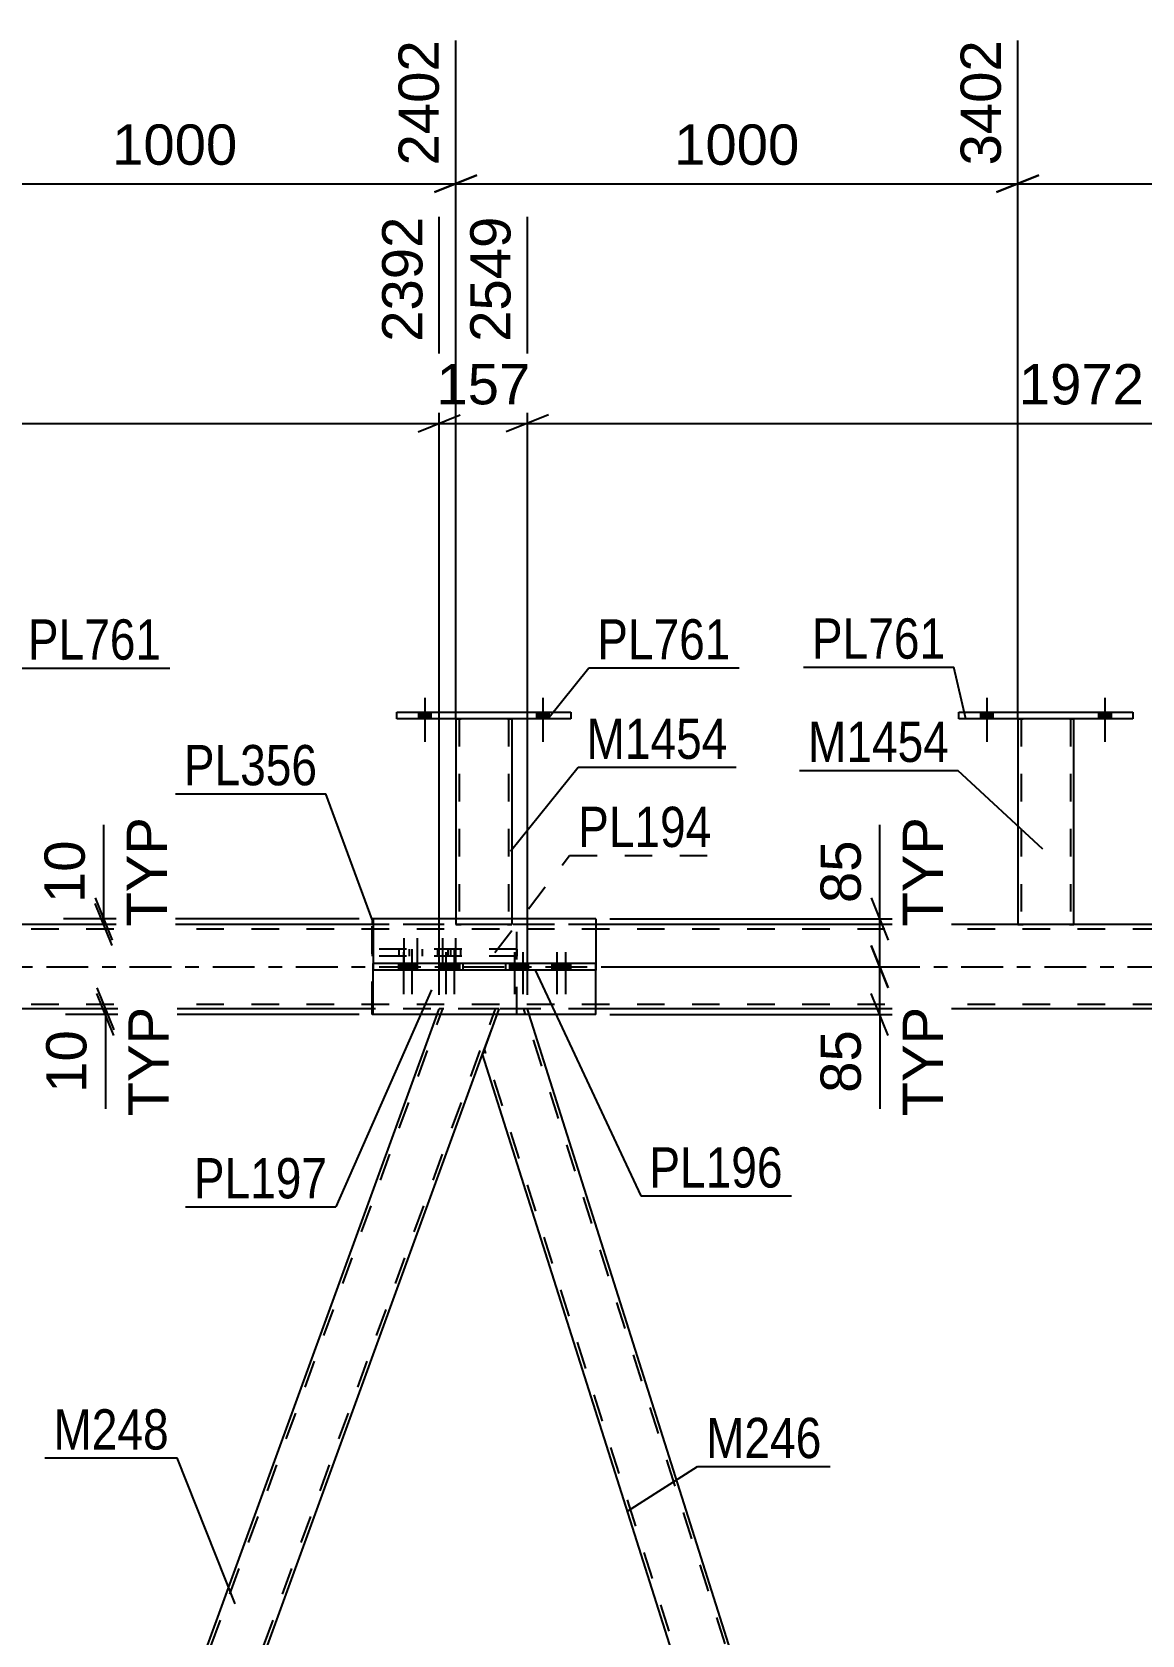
# Model space of a CAD drawing. Header units: millimetres. Extents: x 0 to 1189, y 0 to 841.
# Drawn here: x 193 to 272, y 573.9 to 687.9 of the extents above; entities that cross this region are included whole.
import ezdxf

# ---------------------------------------------------------------- set-up
doc = ezdxf.new("R2010")
doc.units = ezdxf.units.MM
doc.linetypes.add('DXK_LINE_DOT2', pattern=[3.9198, 1.9599, -1.9599])
doc.linetypes.add('DXK_LINE_DOT3', pattern=[5.9187, 2.979, -0.9799, 0.9799, -0.9799])
doc.styles.add('Arial', font='ARIAL.TTF', dxfattribs={"height": 0.2})
doc.styles.add('Arial Narrow', font='ARIALN.TTF', dxfattribs={"height": 0.2})

# ---------------------------------------------------------------- blocks, each defined once
blk = doc.blocks.new('Part-203770571-3111 - 2970')
at = {"color": 2, "linetype": 'Continuous'}
for p, q in [((223.13, 639.07), (223.13, 624.83)), ((227.13, 639.07), (227.13, 624.83))]:
    blk.add_line(p, q, dxfattribs=at)
at = {"color": 7, "linetype": 'DXK_LINE_DOT2'}
for p, q in [((223.13, 639.07), (223.13, 639.07)), ((223.13, 639.07), (223.13, 639.07)), ((223.13, 639.07), (223.13, 639.07)), ((223.17, 639.07), (223.13, 639.07)), ((223.13, 639.07), (223.17, 639.07)), ((223.27, 639.07), (223.17, 639.07)), ((223.17, 639.07), (223.27, 639.07)), ((223.43, 639.07), (223.27, 639.07)), ((223.27, 639.07), (223.43, 639.07)), ((223.37, 639.07), (223.37, 639.07)), ((223.37, 639.07), (223.37, 624.43)), ((223.39, 639.07), (223.37, 639.07)), ((223.37, 639.07), (223.39, 639.07)), ((223.44, 639.07), (223.39, 639.07)), ((223.39, 639.07), (223.44, 639.07)), ((226.84, 639.07), (223.43, 639.07)), ((226.84, 639.07), (223.43, 639.07)), ((226.74, 639.07), (223.44, 639.07)), ((223.44, 639.07), (223.52, 639.07)), ((226.82, 639.07), (223.52, 639.07)), ((226.82, 639.07), (226.74, 639.07)), ((226.87, 639.07), (226.82, 639.07)), ((226.82, 639.07), (226.87, 639.07)), ((226.84, 639.07), (226.99, 639.07)), ((226.99, 639.07), (226.84, 639.07)), ((226.89, 639.07), (226.87, 639.07)), ((226.87, 639.07), (226.89, 639.07)), ((226.89, 639.07), (226.89, 639.07)), ((226.89, 639.07), (226.89, 624.43)), ((226.99, 639.07), (227.1, 639.07)), ((227.1, 639.07), (226.99, 639.07)), ((227.1, 639.07), (227.13, 639.07)), ((227.13, 639.07), (227.1, 639.07)), ((227.13, 639.07), (227.13, 639.07)), ((227.13, 639.07), (227.13, 639.07)), ((227.13, 639.07), (227.13, 639.07)), ((223.13, 624.83), (223.13, 624.43)), ((223.17, 624.43), (223.13, 624.43)), ((223.13, 624.43), (223.17, 624.43)), ((223.27, 624.43), (223.17, 624.43)), ((223.17, 624.43), (223.27, 624.43)), ((223.43, 624.43), (223.27, 624.43)), ((223.27, 624.43), (223.43, 624.43)), ((223.39, 624.43), (223.37, 624.43)), ((223.37, 624.43), (223.39, 624.43)), ((223.44, 624.43), (223.39, 624.43)), ((223.39, 624.43), (223.44, 624.43)), ((226.84, 624.43), (223.43, 624.43)), ((226.84, 624.43), (223.43, 624.43)), ((226.74, 624.43), (223.44, 624.43)), ((223.44, 624.43), (223.52, 624.43)), ((226.82, 624.43), (223.52, 624.43)), ((226.82, 624.43), (226.74, 624.43)), ((226.87, 624.43), (226.82, 624.43)), ((226.82, 624.43), (226.87, 624.43)), ((226.84, 624.43), (226.99, 624.43)), ((226.99, 624.43), (226.84, 624.43)), ((226.89, 624.43), (226.87, 624.43)), ((226.87, 624.43), (226.89, 624.43)), ((226.99, 624.43), (227.1, 624.43)), ((227.1, 624.43), (226.99, 624.43)), ((227.1, 624.43), (227.13, 624.43)), ((227.13, 624.43), (227.1, 624.43)), ((227.13, 624.83), (227.13, 624.43))]:
    blk.add_line(p, q, dxfattribs=at)
blk = doc.blocks.new('Bolt-203770571-3272 - 2970')
at = {"linetype": 'Continuous'}
for points in [[(220.49, 639.07), (221.37, 639.07), (221.37, 639.55), (220.49, 639.55)], [(228.89, 639.07), (229.77, 639.07), (229.77, 639.55), (228.89, 639.55)]]:
    blk.add_hatch(color=1, dxfattribs=at).paths.add_polyline_path(points)
at = {"color": 1, "linetype": 'Continuous'}
for p, q in [((220.93, 640.55), (220.93, 637.43)), ((229.33, 640.55), (229.33, 637.43)), ((220.49, 639.55), (220.49, 639.07)), ((221.37, 639.55), (221.37, 639.07)), ((228.89, 639.55), (228.89, 639.07)), ((229.77, 639.55), (229.77, 639.07))]:
    blk.add_line(p, q, dxfattribs=at)
blk = doc.blocks.new('Part-203770571-3129 - 2970')
at = {"color": 7, "linetype": 'DXK_LINE_DOT2'}
for p, q in [((759.33, 624.11), (127.06, 624.11)), ((759.33, 624.43), (132.77, 624.43)), ((233.11, 624.43), (217.25, 624.43)), ((759.33, 618.75), (127.06, 618.75)), ((233.11, 618.43), (217.25, 618.43))]:
    blk.add_line(p, q, dxfattribs=at)
at = {"color": 2, "linetype": 'Continuous'}
for p, q in [((217.25, 624.43), (148.43, 624.43)), ((302.39, 624.43), (233.11, 624.43)), ((217.25, 618.43), (148.43, 618.43)), ((302.39, 618.43), (233.11, 618.43))]:
    blk.add_line(p, q, dxfattribs=at)
at = {"color": 7, "linetype": 'DXK_LINE_DOT3'}
blk.add_line((117.06, 621.43), (759.33, 621.43), dxfattribs=at)
blk = doc.blocks.new('Part-203770571-3116 - 2970')
at = {"color": 2, "linetype": 'Continuous'}
for p, q in [((258.93, 639.07), (258.93, 639.55)), ((258.93, 639.55), (271.33, 639.55)), ((271.33, 639.07), (258.93, 639.07)), ((271.33, 639.55), (271.33, 639.07))]:
    blk.add_line(p, q, dxfattribs=at)
blk = doc.blocks.new('Part-203770571-3167 - 2970')
at = {"color": 2, "linetype": 'Continuous'}
for p, q in [((217.19, 624.83), (217.19, 624.43)), ((217.25, 624.83), (217.19, 624.83)), ((217.19, 618.03), (217.19, 618.43)), ((217.25, 618.03), (217.19, 618.03))]:
    blk.add_line(p, q, dxfattribs=at)
at = {"color": 7, "linetype": 'DXK_LINE_DOT2'}
for p, q in [((217.19, 618.43), (217.19, 624.43)), ((227.48, 624.83), (217.25, 624.83)), ((227.48, 618.03), (227.48, 624.83)), ((227.48, 618.03), (217.25, 618.03))]:
    blk.add_line(p, q, dxfattribs=at)
blk = doc.blocks.new('Part-203770571-3106 - 2970')
at = {"color": 2, "linetype": 'Continuous'}
for p, q in [((218.93, 639.07), (218.93, 639.55)), ((218.93, 639.55), (231.33, 639.55)), ((231.33, 639.07), (218.93, 639.07)), ((231.33, 639.55), (231.33, 639.07))]:
    blk.add_line(p, q, dxfattribs=at)
blk = doc.blocks.new('Part-203770571-3142 - 2970')
at = {"color": 2, "linetype": 'Continuous'}
for p, q in [((263.13, 639.07), (263.13, 624.43)), ((267.13, 624.43), (267.13, 639.07))]:
    blk.add_line(p, q, dxfattribs=at)
at = {"color": 7, "linetype": 'DXK_LINE_DOT2'}
for p, q in [((263.13, 639.07), (263.13, 639.07)), ((263.13, 639.07), (263.13, 639.07)), ((263.13, 639.07), (263.13, 639.07)), ((263.17, 639.07), (263.13, 639.07)), ((263.13, 639.07), (263.17, 639.07)), ((263.27, 639.07), (263.17, 639.07)), ((263.17, 639.07), (263.27, 639.07)), ((263.43, 639.07), (263.27, 639.07)), ((263.27, 639.07), (263.43, 639.07)), ((263.37, 639.07), (263.37, 639.07)), ((263.37, 639.07), (263.37, 624.43)), ((263.39, 639.07), (263.37, 639.07)), ((263.37, 639.07), (263.39, 639.07)), ((263.44, 639.07), (263.39, 639.07)), ((263.39, 639.07), (263.44, 639.07)), ((266.84, 639.07), (263.43, 639.07)), ((266.84, 639.07), (263.43, 639.07)), ((266.74, 639.07), (263.44, 639.07)), ((263.44, 639.07), (263.52, 639.07)), ((266.82, 639.07), (263.52, 639.07)), ((266.82, 639.07), (266.74, 639.07)), ((266.87, 639.07), (266.82, 639.07)), ((266.82, 639.07), (266.87, 639.07)), ((266.84, 639.07), (266.99, 639.07)), ((266.99, 639.07), (266.84, 639.07)), ((266.89, 639.07), (266.87, 639.07)), ((266.87, 639.07), (266.89, 639.07)), ((266.89, 639.07), (266.89, 639.07)), ((266.89, 639.07), (266.89, 624.43)), ((266.99, 639.07), (267.09, 639.07)), ((267.09, 639.07), (266.99, 639.07)), ((267.09, 639.07), (267.13, 639.07)), ((267.13, 639.07), (267.09, 639.07)), ((267.13, 639.07), (267.13, 639.07)), ((267.13, 639.07), (267.13, 639.07)), ((267.13, 639.07), (267.13, 639.07)), ((263.13, 624.43), (263.13, 624.43)), ((263.13, 624.43), (263.13, 624.43)), ((263.17, 624.43), (263.13, 624.43)), ((263.13, 624.43), (263.17, 624.43)), ((263.27, 624.43), (263.17, 624.43)), ((263.17, 624.43), (263.27, 624.43)), ((263.43, 624.43), (263.27, 624.43)), ((263.27, 624.43), (263.43, 624.43)), ((263.39, 624.43), (263.37, 624.43)), ((263.37, 624.43), (263.39, 624.43)), ((263.44, 624.43), (263.39, 624.43)), ((263.39, 624.43), (263.44, 624.43)), ((266.84, 624.43), (263.43, 624.43)), ((266.84, 624.43), (263.43, 624.43)), ((266.74, 624.43), (263.44, 624.43)), ((263.44, 624.43), (263.52, 624.43)), ((266.82, 624.43), (263.52, 624.43)), ((266.82, 624.43), (266.74, 624.43)), ((266.87, 624.43), (266.82, 624.43)), ((266.82, 624.43), (266.87, 624.43)), ((266.84, 624.43), (266.99, 624.43)), ((266.99, 624.43), (266.84, 624.43)), ((266.89, 624.43), (266.87, 624.43)), ((266.87, 624.43), (266.89, 624.43)), ((266.99, 624.43), (267.09, 624.43)), ((267.09, 624.43), (266.99, 624.43)), ((267.09, 624.43), (267.13, 624.43)), ((267.13, 624.43), (267.09, 624.43)), ((267.13, 624.43), (267.13, 624.43)), ((267.13, 624.43), (267.13, 624.43)), ((267.13, 624.43), (267.13, 624.43))]:
    blk.add_line(p, q, dxfattribs=at)
blk = doc.blocks.new('Bolt-203770571-3571 - 2970')
at = {"linetype": 'Continuous'}
for points in [[(227.68, 621.67), (226.96, 621.67), (226.96, 621.19), (227.68, 621.19)], [(228.28, 621.67), (227.56, 621.67), (227.56, 621.19), (228.28, 621.19)], [(230.7, 621.67), (229.98, 621.67), (229.98, 621.19), (230.7, 621.19)], [(231.3, 621.67), (230.58, 621.67), (230.58, 621.19), (231.3, 621.19)]]:
    blk.add_hatch(color=1, dxfattribs=at).paths.add_polyline_path(points)
at = {"color": 1, "linetype": 'Continuous'}
for p, q in [((226.96, 621.67), (226.96, 621.19)), ((227.32, 622.47), (227.32, 619.47)), ((227.56, 621.67), (227.56, 621.19)), ((227.68, 621.67), (227.68, 621.19)), ((227.92, 622.47), (227.92, 619.47)), ((228.28, 621.67), (228.28, 621.19)), ((229.98, 621.67), (229.98, 621.19)), ((230.34, 622.47), (230.34, 619.47)), ((230.58, 621.67), (230.58, 621.19)), ((230.7, 621.67), (230.7, 621.19)), ((230.94, 622.47), (230.94, 619.47)), ((231.3, 621.67), (231.3, 621.19))]:
    blk.add_line(p, q, dxfattribs=at)
blk = doc.blocks.new('Bolt-203770571-3260 - 2970')
at = {"color": 1, "linetype": 'DXK_LINE_DOT2'}
for p, q in [((219.45, 623.47), (219.45, 620.47)), ((220.38, 623.47), (220.38, 620.47)), ((222.2, 623.47), (222.2, 620.47)), ((223.12, 623.47), (223.12, 620.47)), ((219.09, 622.67), (219.09, 622.19)), ((219.81, 622.67), (219.81, 622.19)), ((220.02, 622.67), (220.02, 622.19)), ((220.74, 622.67), (220.74, 622.19)), ((221.84, 622.67), (221.84, 622.19)), ((222.56, 622.67), (222.56, 622.19)), ((222.76, 622.67), (222.76, 622.19)), ((223.48, 622.67), (223.48, 622.19))]:
    blk.add_line(p, q, dxfattribs=at)
blk = doc.blocks.new('Bolt-203770571-3263 - 2970')
at = {"linetype": 'Continuous'}
for points in [[(260.49, 639.07), (261.37, 639.07), (261.37, 639.55), (260.49, 639.55)], [(268.89, 639.07), (269.77, 639.07), (269.77, 639.55), (268.89, 639.55)]]:
    blk.add_hatch(color=1, dxfattribs=at).paths.add_polyline_path(points)
at = {"color": 1, "linetype": 'Continuous'}
for p, q in [((260.93, 640.55), (260.93, 637.43)), ((269.33, 640.55), (269.33, 637.43)), ((260.49, 639.55), (260.49, 639.07)), ((261.37, 639.55), (261.37, 639.07)), ((268.89, 639.55), (268.89, 639.07)), ((269.77, 639.55), (269.77, 639.07))]:
    blk.add_line(p, q, dxfattribs=at)
blk = doc.blocks.new('Bolt-203770571-3270 - 2970')
at = {"linetype": 'Continuous'}
for points in [[(260.49, 639.07), (261.37, 639.07), (261.37, 639.55), (260.49, 639.55)], [(268.89, 639.07), (269.77, 639.07), (269.77, 639.55), (268.89, 639.55)]]:
    blk.add_hatch(color=1, dxfattribs=at).paths.add_polyline_path(points)
at = {"color": 1, "linetype": 'Continuous'}
for p, q in [((260.93, 640.55), (260.93, 637.43)), ((269.33, 640.55), (269.33, 637.43)), ((260.49, 639.55), (260.49, 639.07)), ((261.37, 639.55), (261.37, 639.07)), ((268.89, 639.55), (268.89, 639.07)), ((269.77, 639.55), (269.77, 639.07))]:
    blk.add_line(p, q, dxfattribs=at)
blk = doc.blocks.new('Bolt-203770571-3271 - 2970')
at = {"linetype": 'Continuous'}
for points in [[(220.49, 639.07), (221.37, 639.07), (221.37, 639.55), (220.49, 639.55)], [(228.89, 639.07), (229.77, 639.07), (229.77, 639.55), (228.89, 639.55)]]:
    blk.add_hatch(color=1, dxfattribs=at).paths.add_polyline_path(points)
at = {"color": 1, "linetype": 'Continuous'}
for p, q in [((220.93, 640.55), (220.93, 637.43)), ((229.33, 640.55), (229.33, 637.43)), ((220.49, 639.55), (220.49, 639.07)), ((221.37, 639.55), (221.37, 639.07)), ((228.89, 639.55), (228.89, 639.07)), ((229.77, 639.55), (229.77, 639.07))]:
    blk.add_line(p, q, dxfattribs=at)
blk = doc.blocks.new('Part-203770571-3280 - 2970')
at = {"color": 2, "linetype": 'Continuous'}
for p, q in [((217.25, 624.83), (217.25, 621.67)), ((233.11, 624.83), (217.25, 624.83)), ((233.11, 624.83), (233.11, 621.67)), ((217.25, 618.03), (217.25, 621.19)), ((233.11, 618.03), (233.11, 621.19)), ((233.11, 618.03), (217.25, 618.03))]:
    blk.add_line(p, q, dxfattribs=at)
at = {"color": 7, "linetype": 'DXK_LINE_DOT2'}
for p, q in [((217.25, 621.67), (217.25, 621.19)), ((233.11, 621.67), (233.11, 621.19))]:
    blk.add_line(p, q, dxfattribs=at)
blk = doc.blocks.new('Bolt-203770571-3281 - 2970')
at = {"linetype": 'Continuous'}
for points in [[(219.78, 621.67), (219.06, 621.67), (219.06, 621.19), (219.78, 621.19)], [(220.38, 621.67), (219.66, 621.67), (219.66, 621.19), (220.38, 621.19)], [(222.79, 621.67), (222.07, 621.67), (222.07, 621.19), (222.79, 621.19)], [(223.39, 621.67), (222.67, 621.67), (222.67, 621.19), (223.39, 621.19)]]:
    blk.add_hatch(color=1, dxfattribs=at).paths.add_polyline_path(points)
at = {"color": 1, "linetype": 'Continuous'}
for p, q in [((219.06, 621.67), (219.06, 621.19)), ((219.42, 622.47), (219.42, 619.47)), ((219.66, 621.67), (219.66, 621.19)), ((219.78, 621.67), (219.78, 621.19)), ((220.02, 622.47), (220.02, 619.47)), ((220.38, 621.67), (220.38, 621.19)), ((222.07, 621.67), (222.07, 621.19)), ((222.43, 622.47), (222.43, 619.47)), ((222.67, 621.67), (222.67, 621.19)), ((222.79, 621.67), (222.79, 621.19)), ((223.03, 622.47), (223.03, 619.47)), ((223.39, 621.67), (223.39, 621.19))]:
    blk.add_line(p, q, dxfattribs=at)
blk = doc.blocks.new('Part-203770571-3356 - 2970')
at = {"color": 7, "linetype": 'DXK_LINE_DOT2'}
for p, q in [((178.9, 499.43), (222.21, 618.43)), ((182.65, 499.43), (225.96, 618.43)), ((221.81, 618.03), (221.96, 618.43)), ((226.21, 618.43), (221.96, 618.43)), ((225.05, 615.22), (226.21, 618.43))]:
    blk.add_line(p, q, dxfattribs=at)
at = {"color": 2, "linetype": 'Continuous'}
for p, q in [((179.81, 502.64), (221.81, 618.03)), ((183.05, 499.83), (225.05, 615.22))]:
    blk.add_line(p, q, dxfattribs=at)
blk = doc.blocks.new('Part-203770571-3464 - 2970')
at = {"color": 7, "linetype": 'DXK_LINE_DOT2'}
for p, q in [((227.48, 622.67), (217.19, 622.67)), ((217.19, 622.67), (217.19, 622.19)), ((227.48, 622.19), (217.19, 622.19)), ((223.03, 622.67), (223.03, 622.19)), ((227.48, 622.67), (227.48, 622.19))]:
    blk.add_line(p, q, dxfattribs=at)
blk = doc.blocks.new('Part-203770571-3474 - 2970')
at = {"color": 2, "linetype": 'Continuous'}
for p, q in [((233.11, 621.67), (217.25, 621.67)), ((217.25, 621.19), (217.25, 621.67)), ((223.66, 621.19), (223.66, 621.67)), ((226.7, 621.19), (226.7, 621.67)), ((233.11, 621.19), (233.11, 621.67)), ((233.11, 621.19), (217.25, 621.19))]:
    blk.add_line(p, q, dxfattribs=at)
blk = doc.blocks.new('Part-203770571-3494 - 2970')
at = {"color": 7, "linetype": 'DXK_LINE_DOT2'}
for p, q in [((226.21, 618.43), (226.07, 618.03)), ((228.23, 618.43), (226.21, 618.43)), ((264.81, 502.27), (227.98, 618.43)), ((228.35, 618.03), (228.23, 618.43)), ((262.02, 499.43), (225.18, 615.59))]:
    blk.add_line(p, q, dxfattribs=at)
at = {"color": 2, "linetype": 'Continuous'}
for p, q in [((226.07, 618.03), (225.05, 615.22)), ((264.95, 502.64), (228.35, 618.03)), ((261.64, 499.83), (225.05, 615.22))]:
    blk.add_line(p, q, dxfattribs=at)
blk = doc.blocks.new('StraightDimension-203770571-31451 - 2970')
at = {"color": 7, "linetype": 'Continuous'}
for p, q in [((183.13, 639.05), (183.13, 687.33)), ((223.13, 639.05), (223.13, 687.33)), ((184.63, 677.74), (181.63, 676.54)), ((221.63, 676.54), (224.63, 677.74)), ((183.13, 677.14), (223.13, 677.14))]:
    blk.add_line(p, q, dxfattribs=at)
at = {"color": 0}
blk.add_wipeout([(208.18, 677.89), (208.18, 682.09), (198.08, 682.09), (198.08, 677.89)], dxfattribs=at)
at = {"color": 3, "style": 'Arial'}
blk.add_text('1000', height=2.865, dxfattribs=at).set_placement((198.68, 678.49))
at = {"color": 0, "linetype": 'Continuous'}
blk.add_wipeout([(222.53, 687.93), (218.33, 687.93), (218.33, 677.84), (222.53, 677.84)], dxfattribs=at)
at = {"color": 3, "linetype": 'Continuous', "style": 'Arial'}
blk.add_text('2402', height=2.865, rotation=90.0002, dxfattribs=at).set_placement((221.93, 678.44))
blk = doc.blocks.new('StraightDimension-203770571-4641 - 2970')
at = {"color": 7, "linetype": 'Continuous'}
for p, q in [((198.08, 624.83), (198.08, 631.53)), ((198.08, 624.83), (198.08, 631.53)), ((197.48, 626.33), (198.68, 623.33)), ((198.68, 622.93), (197.48, 625.93)), ((216.25, 624.83), (195.23, 624.83)), ((216.19, 624.43), (195.23, 624.43)), ((198.08, 624.43), (198.08, 624.83))]:
    blk.add_line(p, q, dxfattribs=at)
at = {"color": 0, "linetype": 'Continuous'}
blk.add_wipeout([(203.18, 632.67), (198.98, 632.67), (198.98, 623.69), (203.18, 623.69)], dxfattribs=at)
at = {"color": 0}
blk.add_wipeout([(197.33, 631), (193.13, 631), (193.13, 625.36), (197.33, 625.36)], dxfattribs=at)
at = {"color": 3, "linetype": 'Continuous', "style": 'Arial'}
blk.add_text('TYP', height=2.865, rotation=90.0002, dxfattribs=at).set_placement((202.58, 624.29))
at = {"color": 3, "style": 'Arial'}
blk.add_text('10', height=2.865, rotation=90.0002, dxfattribs=at).set_placement((196.73, 625.96))
blk = doc.blocks.new('StraightDimension-203770571-31079 - 2970')
at = {"color": 7, "linetype": 'Continuous'}
for p, q in [((221.96, 619.43), (221.96, 674.79)), ((143.09, 619.43), (143.09, 672.56)), ((144.59, 660.69), (141.59, 659.49)), ((220.46, 659.49), (223.46, 660.69)), ((143.09, 660.09), (221.96, 660.09))]:
    blk.add_line(p, q, dxfattribs=at)
at = {"color": 0, "linetype": 'Continuous'}
blk.add_wipeout([(221.36, 675.39), (217.16, 675.39), (217.16, 665.29), (221.36, 665.29)], dxfattribs=at)
at = {"color": 0}
blk.add_wipeout([(187.57, 660.84), (187.57, 665.04), (177.48, 665.04), (177.48, 660.84)], dxfattribs=at)
at = {"color": 3, "linetype": 'Continuous', "style": 'Arial'}
blk.add_text('2392', height=2.865, rotation=90.0002, dxfattribs=at).set_placement((220.76, 665.89))
at = {"color": 3, "style": 'Arial'}
blk.add_text('1972', height=2.865, dxfattribs=at).set_placement((178.08, 661.44))
blk = doc.blocks.new('StraightDimension-203770571-4669 - 2970')
at = {"color": 7, "linetype": 'Continuous'}
for p, q in [((197.6, 619.93), (198.8, 616.93)), ((198.8, 616.53), (197.6, 619.53)), ((216.19, 618.43), (195.35, 618.43)), ((198.2, 618.03), (198.2, 618.43)), ((216.25, 618.03), (195.35, 618.03)), ((198.2, 618.03), (198.2, 611.33)), ((198.2, 618.03), (198.2, 611.33))]:
    blk.add_line(p, q, dxfattribs=at)
at = {"color": 0, "linetype": 'Continuous'}
blk.add_wipeout([(203.3, 619.17), (199.1, 619.17), (199.1, 610.19), (203.3, 610.19)], dxfattribs=at)
at = {"color": 0}
blk.add_wipeout([(197.45, 617.51), (193.25, 617.51), (193.25, 611.86), (197.45, 611.86)], dxfattribs=at)
at = {"color": 3, "linetype": 'Continuous', "style": 'Arial'}
blk.add_text('TYP', height=2.865, rotation=90.0002, dxfattribs=at).set_placement((202.7, 610.79))
at = {"color": 3, "style": 'Arial'}
blk.add_text('10', height=2.865, rotation=90.0002, dxfattribs=at).set_placement((196.85, 612.46))
blk = doc.blocks.new('StraightDimension-203770571-31077 - 2970')
at = {"color": 7, "linetype": 'Continuous'}
for p, q in [((228.23, 619.43), (228.23, 674.79)), ((307.09, 619.43), (307.09, 674.79)), ((229.73, 660.69), (226.73, 659.49)), ((305.59, 659.49), (308.59, 660.69)), ((228.23, 660.09), (307.09, 660.09))]:
    blk.add_line(p, q, dxfattribs=at)
at = {"color": 0, "linetype": 'Continuous'}
blk.add_wipeout([(306.49, 675.39), (302.29, 675.39), (302.29, 665.29), (306.49, 665.29)], dxfattribs=at)
at = {"color": 0}
blk.add_wipeout([(272.71, 660.84), (272.71, 665.04), (262.61, 665.04), (262.61, 660.84)], dxfattribs=at)
at = {"color": 3, "linetype": 'Continuous', "style": 'Arial'}
blk.add_text('4521', height=2.865, rotation=90.0002, dxfattribs=at).set_placement((305.89, 665.89))
at = {"color": 3, "style": 'Arial'}
blk.add_text('1972', height=2.865, dxfattribs=at).set_placement((263.21, 661.44))
blk = doc.blocks.new('StraightDimension-203770571-4754 - 2970')
at = {"color": 7, "linetype": 'Continuous'}
for p, q in [((253.31, 624.83), (253.31, 631.53)), ((253.31, 624.83), (253.31, 631.53)), ((252.71, 626.33), (253.91, 623.33)), ((234.11, 624.83), (255.71, 624.83)), ((253.31, 621.43), (253.31, 624.83)), ((253.91, 619.93), (252.71, 622.93)), ((234.11, 621.43), (255.71, 621.43))]:
    blk.add_line(p, q, dxfattribs=at)
at = {"color": 0, "linetype": 'Continuous'}
blk.add_wipeout([(258.41, 632.67), (254.21, 632.67), (254.21, 623.69), (258.41, 623.69)], dxfattribs=at)
at = {"color": 0}
blk.add_wipeout([(252.56, 631), (248.36, 631), (248.36, 625.36), (252.56, 625.36)], dxfattribs=at)
at = {"color": 3, "linetype": 'Continuous', "style": 'Arial'}
blk.add_text('TYP', height=2.865, rotation=90.0002, dxfattribs=at).set_placement((257.81, 624.29))
at = {"color": 3, "style": 'Arial'}
blk.add_text('85', height=2.865, rotation=90.0002, dxfattribs=at).set_placement((251.96, 625.96))
blk = doc.blocks.new('StraightDimension-203770571-31078 - 2970')
at = {"color": 7, "linetype": 'Continuous'}
for p, q in [((221.96, 619.43), (221.96, 674.79)), ((228.23, 619.43), (228.23, 674.79)), ((220.46, 659.49), (223.46, 660.69)), ((229.73, 660.69), (226.73, 659.49)), ((221.96, 660.09), (228.23, 660.09))]:
    blk.add_line(p, q, dxfattribs=at)
at = {"color": 0}
blk.add_wipeout([(229.03, 660.84), (229.03, 665.04), (221.16, 665.04), (221.16, 660.84)], dxfattribs=at)
at = {"color": 3, "style": 'Arial'}
blk.add_text('157', height=2.865, dxfattribs=at).set_placement((221.76, 661.44))
at = {"color": 0, "linetype": 'Continuous'}
blk.add_wipeout([(227.63, 675.39), (223.43, 675.39), (223.43, 665.29), (227.63, 665.29)], dxfattribs=at)
at = {"color": 3, "linetype": 'Continuous', "style": 'Arial'}
blk.add_text('2549', height=2.865, rotation=90.0002, dxfattribs=at).set_placement((227.03, 665.89))
blk = doc.blocks.new('StraightDimension-203770571-4771 - 2970')
at = {"color": 7, "linetype": 'Continuous'}
for p, q in [((252.71, 622.93), (253.91, 619.93)), ((234.11, 621.43), (255.71, 621.43)), ((253.31, 618.03), (253.31, 621.43)), ((253.91, 616.53), (252.71, 619.53)), ((234.11, 618.03), (255.71, 618.03)), ((253.31, 618.03), (253.31, 611.33)), ((253.31, 618.03), (253.31, 611.33))]:
    blk.add_line(p, q, dxfattribs=at)
at = {"color": 0, "linetype": 'Continuous'}
blk.add_wipeout([(258.41, 619.17), (254.21, 619.17), (254.21, 610.19), (258.41, 610.19)], dxfattribs=at)
at = {"color": 0}
blk.add_wipeout([(252.56, 617.51), (248.36, 617.51), (248.36, 611.86), (252.56, 611.86)], dxfattribs=at)
at = {"color": 3, "linetype": 'Continuous', "style": 'Arial'}
blk.add_text('TYP', height=2.865, rotation=90.0002, dxfattribs=at).set_placement((257.81, 610.79))
at = {"color": 3, "style": 'Arial'}
blk.add_text('85', height=2.865, rotation=90.0002, dxfattribs=at).set_placement((251.96, 612.46))
blk = doc.blocks.new('StraightDimension-203770571-31450 - 2970')
at = {"color": 7, "linetype": 'Continuous'}
for p, q in [((223.13, 639.05), (223.13, 687.33)), ((263.13, 639.05), (263.13, 687.33)), ((224.63, 677.74), (221.63, 676.54)), ((261.63, 676.54), (264.63, 677.74)), ((223.13, 677.14), (263.13, 677.14))]:
    blk.add_line(p, q, dxfattribs=at)
at = {"color": 0}
blk.add_wipeout([(248.18, 677.89), (248.18, 682.09), (238.08, 682.09), (238.08, 677.89)], dxfattribs=at)
at = {"color": 3, "style": 'Arial'}
blk.add_text('1000', height=2.865, dxfattribs=at).set_placement((238.68, 678.49))
at = {"color": 0, "linetype": 'Continuous'}
blk.add_wipeout([(262.53, 687.93), (258.33, 687.93), (258.33, 677.84), (262.53, 677.84)], dxfattribs=at)
at = {"color": 3, "linetype": 'Continuous', "style": 'Arial'}
blk.add_text('3402', height=2.865, rotation=90.0002, dxfattribs=at).set_placement((261.93, 678.44))
blk = doc.blocks.new('StraightDimension-203770571-31449 - 2970')
at = {"color": 7, "linetype": 'Continuous'}
for p, q in [((263.13, 639.05), (263.13, 687.33)), ((303.13, 637.74), (303.13, 687.33)), ((264.63, 677.74), (261.63, 676.54)), ((301.63, 676.54), (304.63, 677.74)), ((263.13, 677.14), (303.13, 677.14))]:
    blk.add_line(p, q, dxfattribs=at)
at = {"color": 0}
blk.add_wipeout([(288.18, 677.89), (288.18, 682.09), (278.08, 682.09), (278.08, 677.89)], dxfattribs=at)
at = {"color": 3, "style": 'Arial'}
blk.add_text('1000', height=2.865, dxfattribs=at).set_placement((278.68, 678.49))
at = {"color": 0, "linetype": 'Continuous'}
blk.add_wipeout([(302.53, 687.93), (298.33, 687.93), (298.33, 677.84), (302.53, 677.84)], dxfattribs=at)
at = {"color": 3, "linetype": 'Continuous', "style": 'Arial'}
blk.add_text('4402', height=2.865, rotation=90.0002, dxfattribs=at).set_placement((301.93, 678.44))
blk = doc.blocks.new('Mark-203770571-3107 - 2970')
at = {"color": 30, "linetype": 'Continuous'}
for p, q in [((227.03, 629.66), (231.84, 635.62)), ((231.84, 635.62), (243.09, 635.62))]:
    blk.add_line(p, q, dxfattribs=at)
at = {"color": 0}
blk.add_wipeout([(242.49, 636.22), (242.49, 639.22), (232.44, 639.22), (232.44, 636.22)], dxfattribs=at)
blk.add_wipeout([(242.49, 636.22), (242.49, 639.22), (232.44, 639.22), (232.44, 636.22)], dxfattribs=at)
at = {"color": 3, "style": 'Arial Narrow'}
blk.add_text('M1454', height=2.863, dxfattribs=at).set_placement((232.44, 636.22))
blk = doc.blocks.new('Mark-203770571-3138 - 2970')
at = {"color": 30, "linetype": 'Continuous'}
for p in [(247.6, 635.4), (264.91, 629.8)]:
    blk.add_line(p, (258.86, 635.4), dxfattribs=at)
at = {"color": 0}
blk.add_wipeout([(258.26, 636), (258.26, 639), (248.2, 639), (248.2, 636)], dxfattribs=at)
blk.add_wipeout([(258.26, 636), (258.26, 639), (248.2, 639), (248.2, 636)], dxfattribs=at)
at = {"color": 3, "style": 'Arial Narrow'}
blk.add_text('M1454', height=2.863, dxfattribs=at).set_placement((248.2, 636))
blk = doc.blocks.new('Mark-203770571-3092 - 2970')
at = {"color": 30, "linetype": 'Continuous'}
for p, q in [((190.51, 639.24), (192.08, 642.68)), ((192.08, 642.68), (202.78, 642.68))]:
    blk.add_line(p, q, dxfattribs=at)
at = {"color": 0}
blk.add_wipeout([(202.18, 643.28), (202.18, 646.28), (192.68, 646.28), (192.68, 643.28)], dxfattribs=at)
blk.add_wipeout([(202.18, 643.28), (202.18, 646.28), (192.68, 646.28), (192.68, 643.28)], dxfattribs=at)
at = {"color": 3, "style": 'Arial Narrow'}
blk.add_text('PL761', height=2.863, dxfattribs=at).set_placement((192.68, 643.28))
blk = doc.blocks.new('Mark-203770571-3102 - 2970')
at = {"color": 30, "linetype": 'Continuous'}
for p, q in [((229.7, 639.07), (232.6, 642.69)), ((232.6, 642.69), (243.3, 642.69))]:
    blk.add_line(p, q, dxfattribs=at)
at = {"color": 0}
blk.add_wipeout([(242.7, 643.29), (242.7, 646.29), (233.2, 646.29), (233.2, 643.29)], dxfattribs=at)
blk.add_wipeout([(242.7, 643.29), (242.7, 646.29), (233.2, 646.29), (233.2, 643.29)], dxfattribs=at)
at = {"color": 3, "style": 'Arial Narrow'}
blk.add_text('PL761', height=2.863, dxfattribs=at).set_placement((233.2, 643.29))
blk = doc.blocks.new('Mark-203770571-3112 - 2970')
at = {"color": 30, "linetype": 'Continuous'}
for p in [(247.88, 642.75), (259.43, 639.07)]:
    blk.add_line(p, (258.58, 642.75), dxfattribs=at)
at = {"color": 0}
blk.add_wipeout([(257.98, 643.35), (257.98, 646.35), (248.48, 646.35), (248.48, 643.35)], dxfattribs=at)
blk.add_wipeout([(257.98, 643.35), (257.98, 646.35), (248.48, 646.35), (248.48, 643.35)], dxfattribs=at)
at = {"color": 3, "style": 'Arial Narrow'}
blk.add_text('PL761', height=2.863, dxfattribs=at).set_placement((248.48, 643.35))
blk = doc.blocks.new('Mark-203770571-3276 - 2970')
at = {"color": 30, "linetype": 'Continuous'}
for p in [(221.42, 619.78), (203.89, 604.35)]:
    blk.add_line(p, (214.59, 604.35), dxfattribs=at)
at = {"color": 0}
blk.add_wipeout([(213.99, 604.95), (213.99, 607.95), (204.49, 607.95), (204.49, 604.95)], dxfattribs=at)
blk.add_wipeout([(213.99, 604.95), (213.99, 607.95), (204.49, 607.95), (204.49, 604.95)], dxfattribs=at)
at = {"color": 3, "style": 'Arial Narrow'}
blk.add_text('PL197', height=2.863, dxfattribs=at).set_placement((204.49, 604.95))
blk = doc.blocks.new('Mark-203770571-3352 - 2970')
at = {"color": 30, "linetype": 'Continuous'}
for p in [(193.9, 586.48), (207.44, 576.11)]:
    blk.add_line(p, (203.32, 586.48), dxfattribs=at)
at = {"color": 0}
blk.add_wipeout([(202.72, 587.08), (202.72, 590.08), (194.5, 590.08), (194.5, 587.08)], dxfattribs=at)
blk.add_wipeout([(202.72, 587.08), (202.72, 590.08), (194.5, 590.08), (194.5, 587.08)], dxfattribs=at)
at = {"color": 3, "style": 'Arial Narrow'}
blk.add_text('M248', height=2.863, dxfattribs=at).set_placement((194.5, 587.08))
blk = doc.blocks.new('Mark-203770571-3460 - 2970')
at = {"color": 30, "linetype": 'DXK_LINE_DOT2'}
for p, q in [((225.92, 622.45), (231.24, 629.35)), ((231.24, 629.35), (241.95, 629.35))]:
    blk.add_line(p, q, dxfattribs=at)
at = {"color": 0}
blk.add_wipeout([(241.35, 629.95), (241.35, 632.95), (231.84, 632.95), (231.84, 629.95)], dxfattribs=at)
blk.add_wipeout([(241.35, 629.95), (241.35, 632.95), (231.84, 632.95), (231.84, 629.95)], dxfattribs=at)
at = {"color": 3, "style": 'Arial Narrow'}
blk.add_text('PL194', height=2.863, dxfattribs=at).set_placement((231.84, 629.95))
blk = doc.blocks.new('Mark-203770571-3470 - 2970')
at = {"color": 30, "linetype": 'Continuous'}
for p, q in [((228.78, 621.19), (236.31, 605.12)), ((236.31, 605.12), (247.02, 605.12))]:
    blk.add_line(p, q, dxfattribs=at)
at = {"color": 0}
blk.add_wipeout([(246.42, 605.72), (246.42, 608.72), (236.91, 608.72), (236.91, 605.72)], dxfattribs=at)
blk.add_wipeout([(246.42, 605.72), (246.42, 608.72), (236.91, 608.72), (236.91, 605.72)], dxfattribs=at)
at = {"color": 3, "style": 'Arial Narrow'}
blk.add_text('PL196', height=2.863, dxfattribs=at).set_placement((236.91, 605.72))
blk = doc.blocks.new('Mark-203770571-3490 - 2970')
at = {"color": 30, "linetype": 'Continuous'}
for p, q in [((235.36, 582.7), (240.35, 585.87)), ((240.35, 585.87), (249.77, 585.87))]:
    blk.add_line(p, q, dxfattribs=at)
at = {"color": 0}
blk.add_wipeout([(249.17, 586.47), (249.17, 589.47), (240.95, 589.47), (240.95, 586.47)], dxfattribs=at)
blk.add_wipeout([(249.17, 586.47), (249.17, 589.47), (240.95, 589.47), (240.95, 586.47)], dxfattribs=at)
at = {"color": 3, "style": 'Arial Narrow'}
blk.add_text('M246', height=2.863, dxfattribs=at).set_placement((240.95, 586.47))
blk = doc.blocks.new('Mark-203770571-30647 - 2970')
at = {"color": 30, "linetype": 'Continuous'}
for p in [(203.18, 633.74), (217.19, 624.78)]:
    blk.add_line(p, (213.88, 633.74), dxfattribs=at)
at = {"color": 0}
blk.add_wipeout([(213.28, 634.34), (213.28, 637.34), (203.78, 637.34), (203.78, 634.34)], dxfattribs=at)
blk.add_wipeout([(213.28, 634.34), (213.28, 637.34), (203.78, 637.34), (203.78, 634.34)], dxfattribs=at)
at = {"color": 3, "style": 'Arial Narrow'}
blk.add_text('PL356', height=2.863, dxfattribs=at).set_placement((203.78, 634.34))

msp = doc.modelspace()

# ---------------------------------------------------------------- block references
for name in ['Bolt-203770571-3272 - 2970', 'Bolt-203770571-3271 - 2970', 'Bolt-203770571-3263 - 2970', 'Bolt-203770571-3270 - 2970', 'Part-203770571-3106 - 2970', 'Part-203770571-3111 - 2970', 'Part-203770571-3116 - 2970', 'Part-203770571-3142 - 2970', 'Part-203770571-3129 - 2970', 'Part-203770571-3167 - 2970', 'Part-203770571-3280 - 2970', 'Bolt-203770571-3260 - 2970', 'Part-203770571-3464 - 2970', 'Part-203770571-3474 - 2970', 'Bolt-203770571-3281 - 2970', 'Bolt-203770571-3571 - 2970', 'Part-203770571-3356 - 2970', 'Part-203770571-3494 - 2970']:
    msp.add_blockref(name, (0, 0))

# ---------------------------------------------------------------- next in the draw order: block references
for name in ['StraightDimension-203770571-31451 - 2970', 'StraightDimension-203770571-31077 - 2970', 'StraightDimension-203770571-4641 - 2970', 'Mark-203770571-3352 - 2970', 'Mark-203770571-3490 - 2970']:
    msp.add_blockref(name, (0, 0))

# ---------------------------------------------------------------- next in the draw order: block references
for name in ['StraightDimension-203770571-31079 - 2970', 'StraightDimension-203770571-4754 - 2970']:
    msp.add_blockref(name, (0, 0))

# ---------------------------------------------------------------- next in the draw order: block references
for name in ['StraightDimension-203770571-31078 - 2970', 'Mark-203770571-3092 - 2970', 'Mark-203770571-30647 - 2970', 'StraightDimension-203770571-4771 - 2970', 'StraightDimension-203770571-4669 - 2970']:
    msp.add_blockref(name, (0, 0))

# ---------------------------------------------------------------- next in the draw order: block references
for name in ['StraightDimension-203770571-31450 - 2970', 'Mark-203770571-3470 - 2970', 'Mark-203770571-3276 - 2970']:
    msp.add_blockref(name, (0, 0))

# ---------------------------------------------------------------- next in the draw order: block references
for name in ['StraightDimension-203770571-31449 - 2970', 'Mark-203770571-3107 - 2970']:
    msp.add_blockref(name, (0, 0))

# ---------------------------------------------------------------- next in the draw order: block references
for name in ['Mark-203770571-3102 - 2970', 'Mark-203770571-3138 - 2970', 'Mark-203770571-3460 - 2970']:
    msp.add_blockref(name, (0, 0))

# ---------------------------------------------------------------- next in the draw order: block references
msp.add_blockref('Mark-203770571-3112 - 2970', (0, 0))

doc.saveas('drawing.dxf')
